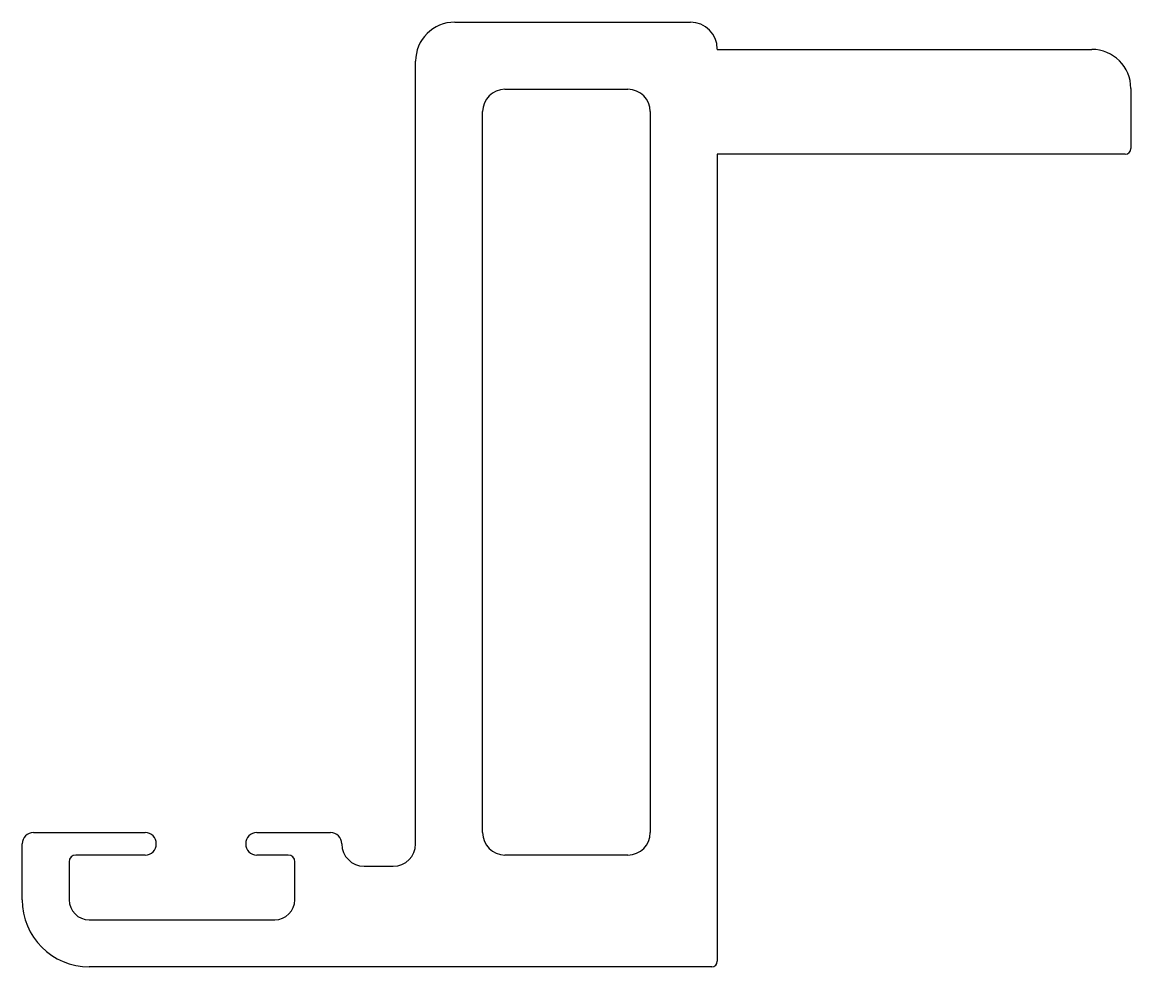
# Model space of a CAD drawing. Extents: x 2.8 to 52.4, y 1.2 to 43.5.
import ezdxf

# ---------------------------------------------------------------- set-up
doc = ezdxf.new("R2010")
doc.units = 0
doc.layers.get('0').update_dxf_attribs({"linetype": 'CONTINUOUS'})

msp = doc.modelspace()

# ---------------------------------------------------------------- linework, layer by layer
for p, q in [((22.16, 43.478), (32.71, 43.478)), ((33.91, 42.278), (33.91, 42.262)), ((33.91, 42.262), (50.66, 42.262)), ((20.41, 6.729), (20.41, 41.728)), ((24.41, 40.478), (29.91, 40.478)), ((52.41, 40.512), (52.41, 37.822)), ((23.41, 7.229), (23.41, 39.478)), ((30.91, 39.478), (30.91, 7.229)), ((33.91, 37.572), (33.91, 1.479)), ((52.16, 37.572), (33.91, 37.572)), ((3.31, 7.229), (8.31, 7.229)), ((13.31, 7.229), (16.61, 7.229)), ((2.81, 4.229), (2.81, 6.729)), ((8.31, 6.229), (5.21, 6.229)), ((14.71, 6.229), (13.31, 6.229)), ((29.91, 6.229), (24.41, 6.229)), ((4.91, 5.929), (4.91, 4.229)), ((15.01, 4.229), (15.01, 5.929)), ((18.11, 5.729), (19.41, 5.729)), ((5.81, 3.329), (14.11, 3.329)), ((33.66, 1.229), (5.81, 1.229))]:
    msp.add_line(p, q)
for centre, radius, start, end in [((22.16, 41.728), 1.75, 90, 180), ((32.71, 42.278), 1.2, 360, 90), ((50.66, 40.512), 1.75, 0, 90), ((24.41, 39.478), 1, 90, 180), ((29.91, 39.478), 1, 0, 90), ((52.16, 37.822), 0.25, 270.0004, 0), ((3.31, 6.729), 0.5, 90, 180), ((8.31, 6.729), 0.5, 270, 90), ((13.31, 6.729), 0.5, 90, 270), ((16.61, 6.729), 0.5, 360, 90), ((24.41, 7.229), 1, 180, 270), ((29.91, 7.229), 1, 270, 360), ((18.11, 6.729), 1, 180, 270), ((19.41, 6.729), 1, 270, 360), ((5.21, 5.929), 0.3, 90, 180), ((14.71, 5.929), 0.3, 0, 90), ((5.81, 4.229), 3, 180, 270), ((5.81, 4.229), 0.9, 180, 270), ((14.11, 4.229), 0.9, 270, 360), ((33.66, 1.479), 0.25, 270, 0)]:
    msp.add_arc(centre, radius, start, end)

doc.saveas('drawing.dxf')
